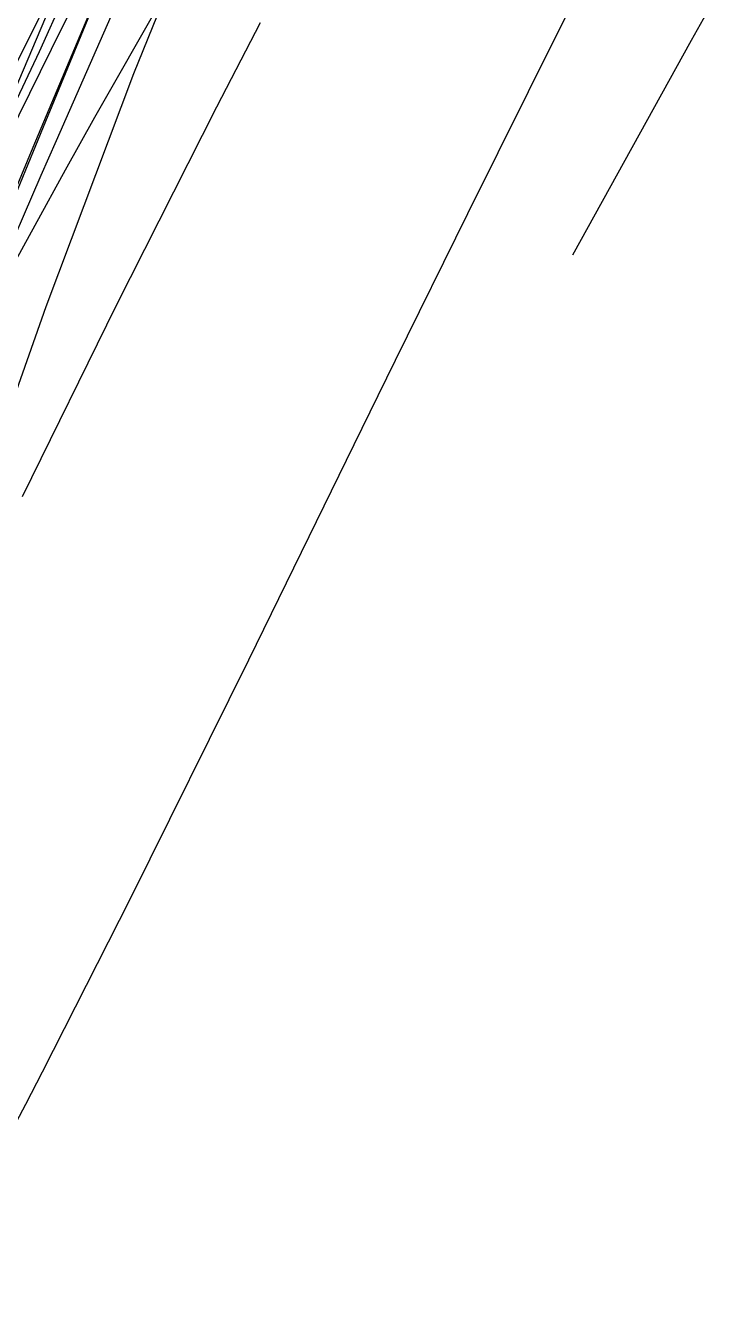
# Model space of a CAD drawing. Header units: metres. Extents: x -233 to 379, y -58 to 1087.
# Drawn here: x -72.3 to -45.1, y 295.1 to 345.6 of the extents above; entities that cross this region are included whole.
import ezdxf

# ---------------------------------------------------------------- set-up
doc = ezdxf.new("R2010")
doc.units = ezdxf.units.M

msp = doc.modelspace()

# ---------------------------------------------------------------- linework, layer by layer
for p, q in [((-51.305, 345.383, -1300.398), (-47.916, 352.096, -1299.571)), ((-73.471, 341.18, -1291.433), (-69.547, 350.411, -1290.499)), ((-69.535, 341.977, -1295.935), (-65.259, 349.476, -1295.502)), ((-71.961, 340.794, -1296.248), (-69.204, 347.354, -1294.433)), ((-71.554, 341.592, -1290.649), (-69.081, 347.61, -1289.509)), ((-73.823, 341.693, -1294.056), (-71.195, 346.913, -1293.551)), ((-71.711, 344.549, -1290.921), (-70.63, 346.962, -1290.651)), ((-70.823, 345.5, -1292.266), (-70.127, 346.857, -1292.047)), ((-46.091, 344.993, -1307.341), (-45.073, 346.807, -1307.173)), ((-71.045, 341.055, -1295.179), (-68.653, 346.475, -1293.778)), ((-68, 343.693, -1294.385), (-67.075, 345.982, -1293.998)), ((-75.376, 336.26, -1293.476), (-70.823, 345.5, -1292.266)), ((-64.746, 342.376, -1294.53), (-63.019, 345.686, -1294.364)), ((-54.882, 338.181, -1301.045), (-51.305, 345.383, -1300.398)), ((-50.752, 336.568, -1307.745), (-46.091, 344.993, -1307.341)), ((-76.967, 333.463, -1291.678), (-71.711, 344.549, -1290.921)), ((-71.453, 334.533, -1295.528), (-68, 343.693, -1294.385)), ((-68.695, 334.564, -1294.735), (-64.746, 342.376, -1294.53)), ((-70.694, 339.902, -1296.024), (-69.535, 341.977, -1295.935)), ((-74.64, 334.116, -1291.73), (-71.554, 341.592, -1290.649)), ((-74.818, 333.922, -1297.759), (-71.961, 340.794, -1296.248)), ((-71.639, 339.7, -1295.501), (-71.045, 341.055, -1295.179)), ((-75.994, 329.668, -1297.284), (-71.639, 339.7, -1295.501)), ((-73.069, 335.555, -1296.145), (-70.694, 339.902, -1296.024)), ((-57.716, 332.422, -1301.409), (-54.882, 338.181, -1301.045)), ((-74.21, 326.702, -1296.162), (-71.453, 334.533, -1295.528)), ((-72.38, 327.065, -1294.752), (-68.695, 334.564, -1294.735)), ((-58.395, 331.039, -1301.483), (-57.716, 332.422, -1301.409)), ((-59.338, 329.113, -1301.572), (-58.395, 331.039, -1301.483)), ((-63.483, 320.656, -1301.749), (-59.338, 329.113, -1301.572)), ((-68.138, 311.277, -1301.661), (-63.483, 320.656, -1301.749)), ((-71.595, 304.461, -1301.442), (-68.138, 311.277, -1301.661)), ((-72.245, 303.193, -1301.391), (-71.595, 304.461, -1301.442)), ((-76.546, 295.093, -1300.923), (-72.245, 303.193, -1301.391))]:
    msp.add_line(p, q)

doc.saveas('drawing.dxf')
